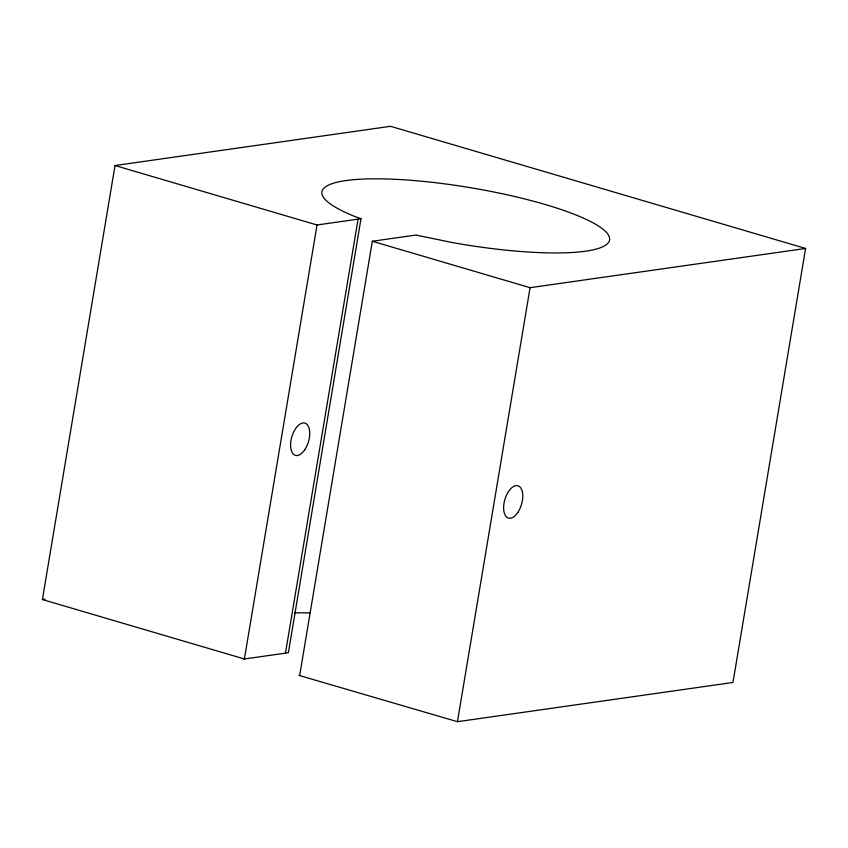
<?xml version="1.0" encoding="UTF-8"?>
<svg xmlns="http://www.w3.org/2000/svg" width="848" height="848" viewBox="0 0 848 848"><rect width="100%" height="100%" fill="white"/><g stroke="black" fill="none" stroke-linecap="round" stroke-linejoin="round"><path stroke-width="1.27" d="M243.758 659.076L288.384 652.727L360.994 218.72L317.025 224.985L244.394 658.991L42.4 599.536L115.031 165.53L390.557 126.31L805.6 248.464L732.969 682.47L457.443 721.69L298.92 675.379M285.458 653.14L358.079 219.144M299.704 675.262L372.325 241.256L415.986 235.044L451.984 242.496A145.835 28.578 9.5 0 0 607.687 233.91A145.835 28.578 9.5 0 0 406.044 179.935A145.835 28.578 9.5 0 0 354.718 216.463L360.994 218.72M457.443 721.69L530.074 287.684L805.6 248.464M42.4 599.536L45.008 599.165M115.031 165.53L317.025 224.985M372.325 241.256L530.074 287.684M294.521 612.945A145.835 28.578 9.5 0 1 309.902 612.881M517.778 512.51A16.833 8.671 -73.6 0 0 518.213 485.862A16.833 8.671 -73.6 0 0 503.627 507.401A16.833 8.671 -73.6 0 0 517.778 512.51M304.729 449.8A16.833 8.671 -73.6 0 0 305.163 423.163A16.833 8.671 -73.6 0 0 290.578 444.691A16.833 8.671 -73.6 0 0 304.729 449.8"/></g></svg>
